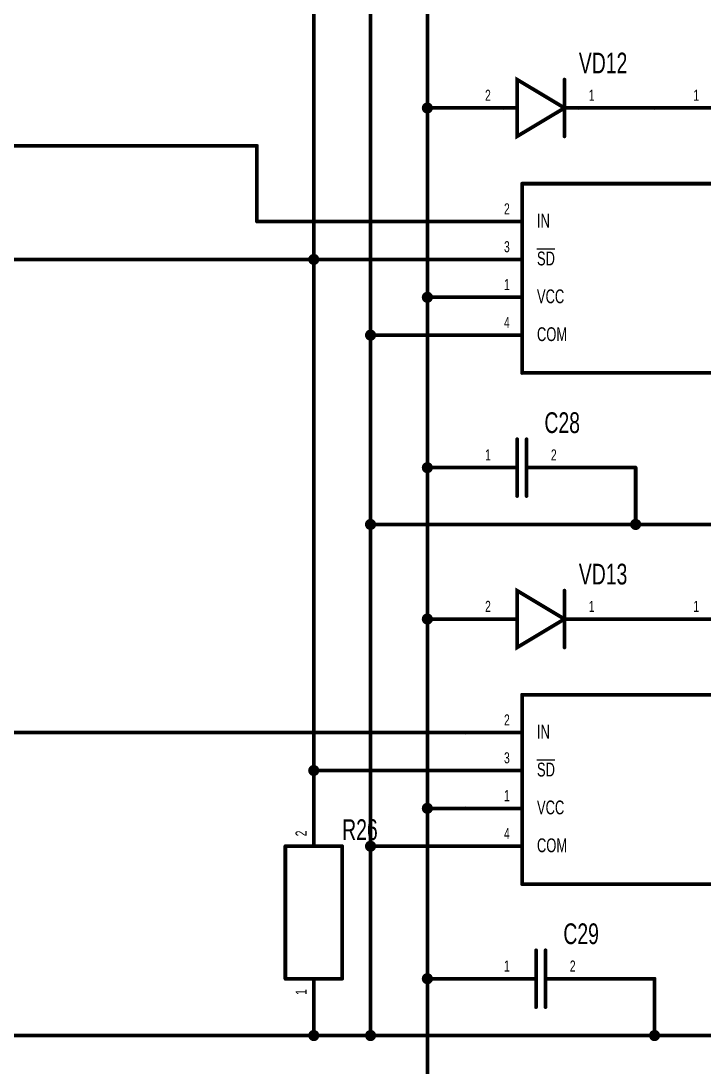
# Model space of a CAD drawing. Extents: x -4.5 to 18.4, y -0.7 to 15.5.
# Drawn here: x 8.827 to 10.631, y 8.297 to 11.06 of the extents above; entities that cross this region are included whole.
import ezdxf
from ezdxf.enums import TextEntityAlignment as Align

# ---------------------------------------------------------------- set-up
doc = ezdxf.new("R2010")
doc.units = 0
doc.header["$MEASUREMENT"] = 0
for name, color, linetype in [('Element', 253, 'Continuous'), ('Net', 50, 'Continuous'), ('Pin', 50, 'Continuous')]:
    doc.layers.add(name, color=color, linetype=linetype)

msp = doc.modelspace()

# ---------------------------------------------------------------- linework, layer by layer
at = {"layer": 'Element', "linetype": 'Continuous', "const_width": 0.0098}
for points in [[(10.262, 10.8304), (10.137, 10.9054), (10.137, 10.7554), (10.262, 10.8304)], [(10.262, 10.7554), (10.262, 10.9054)], [(10.1, 10.8304), (10.137, 10.8304)], [(10.262, 10.8304), (10.3, 10.8304)], [(10.15, 10.1304), (10.15, 10.6304)], [(10.15, 10.6304), (10.85, 10.6304)], [(10.15, 10.1304), (10.85, 10.1304)], [(10.137, 9.8054), (10.137, 9.9554)], [(10.162, 9.8054), (10.162, 9.9554)], [(10.1, 9.8804), (10.137, 9.8804)], [(10.162, 9.8804), (10.2, 9.8804)], [(10.262, 9.4804), (10.137, 9.5554), (10.137, 9.4054), (10.262, 9.4804)], [(10.262, 9.4054), (10.262, 9.5554)], [(10.1, 9.4804), (10.137, 9.4804)], [(10.262, 9.4804), (10.3, 9.4804)], [(10.15, 8.7804), (10.15, 9.2804)], [(10.15, 9.2804), (10.85, 9.2804)], [(9.525, 8.8804), (9.675, 8.8804)], [(9.525, 8.5304), (9.525, 8.8804)], [(9.675, 8.5304), (9.675, 8.8804)], [(10.15, 8.7804), (10.85, 8.7804)], [(10.187, 8.4554), (10.187, 8.6054)], [(10.212, 8.4554), (10.212, 8.6054)], [(9.675, 8.5304), (9.525, 8.5304)], [(10.15, 8.5304), (10.187, 8.5304)], [(10.212, 8.5304), (10.25, 8.5304)]]:
    msp.add_lwpolyline(points, dxfattribs=at)
at = {"layer": 'Element', "linetype": 'Continuous', "const_width": 0.0049}
for points in [[(10.2595, 10.9054, 1), (10.2645, 10.9054, 1), (10.2595, 10.9054, 1)], [(10.0975, 10.8304, 1), (10.1025, 10.8304, 1), (10.0975, 10.8304, 1)], [(10.1345, 10.8304, 1), (10.1395, 10.8304, 1), (10.1345, 10.8304, 1)], [(10.2595, 10.8304, 1), (10.2645, 10.8304, 1), (10.2595, 10.8304, 1)], [(10.2595, 10.8304, 1), (10.2645, 10.8304, 1), (10.2595, 10.8304, 1)], [(10.2975, 10.8304, 1), (10.3025, 10.8304, 1), (10.2975, 10.8304, 1)], [(10.2595, 10.7554, 1), (10.2645, 10.7554, 1), (10.2595, 10.7554, 1)], [(10.1475, 10.6304, 1), (10.1525, 10.6304, 1), (10.1475, 10.6304, 1)], [(10.1475, 10.6304, 1), (10.1525, 10.6304, 1), (10.1475, 10.6304, 1)], [(10.1475, 10.1304, 1), (10.1525, 10.1304, 1), (10.1475, 10.1304, 1)], [(10.1475, 10.1304, 1), (10.1525, 10.1304, 1), (10.1475, 10.1304, 1)], [(10.1345, 9.9554, 1), (10.1395, 9.9554, 1), (10.1345, 9.9554, 1)], [(10.1595, 9.9554, 1), (10.1645, 9.9554, 1), (10.1595, 9.9554, 1)], [(10.0975, 9.8804, 1), (10.1025, 9.8804, 1), (10.0975, 9.8804, 1)], [(10.1345, 9.8804, 1), (10.1395, 9.8804, 1), (10.1345, 9.8804, 1)], [(10.1595, 9.8804, 1), (10.1645, 9.8804, 1), (10.1595, 9.8804, 1)], [(10.1975, 9.8804, 1), (10.2025, 9.8804, 1), (10.1975, 9.8804, 1)], [(10.1345, 9.8054, 1), (10.1395, 9.8054, 1), (10.1345, 9.8054, 1)], [(10.1595, 9.8054, 1), (10.1645, 9.8054, 1), (10.1595, 9.8054, 1)], [(10.2595, 9.5554, 1), (10.2645, 9.5554, 1), (10.2595, 9.5554, 1)], [(10.0975, 9.4804, 1), (10.1025, 9.4804, 1), (10.0975, 9.4804, 1)], [(10.1345, 9.4804, 1), (10.1395, 9.4804, 1), (10.1345, 9.4804, 1)], [(10.2595, 9.4804, 1), (10.2645, 9.4804, 1), (10.2595, 9.4804, 1)], [(10.2595, 9.4804, 1), (10.2645, 9.4804, 1), (10.2595, 9.4804, 1)], [(10.2975, 9.4804, 1), (10.3025, 9.4804, 1), (10.2975, 9.4804, 1)], [(10.2595, 9.4054, 1), (10.2645, 9.4054, 1), (10.2595, 9.4054, 1)], [(10.1475, 9.2804, 1), (10.1525, 9.2804, 1), (10.1475, 9.2804, 1)], [(10.1475, 9.2804, 1), (10.1525, 9.2804, 1), (10.1475, 9.2804, 1)], [(9.5225, 8.8804, 1), (9.5275, 8.8804, 1), (9.5225, 8.8804, 1)], [(9.5225, 8.8804, 1), (9.5275, 8.8804, 1), (9.5225, 8.8804, 1)], [(9.6725, 8.8804, 1), (9.6775, 8.8804, 1), (9.6725, 8.8804, 1)], [(9.6725, 8.8804, 1), (9.6775, 8.8804, 1), (9.6725, 8.8804, 1)], [(10.1475, 8.7804, 1), (10.1525, 8.7804, 1), (10.1475, 8.7804, 1)], [(10.1475, 8.7804, 1), (10.1525, 8.7804, 1), (10.1475, 8.7804, 1)], [(10.1845, 8.6054, 1), (10.1895, 8.6054, 1), (10.1845, 8.6054, 1)], [(10.2095, 8.6054, 1), (10.2145, 8.6054, 1), (10.2095, 8.6054, 1)], [(9.5225, 8.5304, 1), (9.5275, 8.5304, 1), (9.5225, 8.5304, 1)], [(9.5225, 8.5304, 1), (9.5275, 8.5304, 1), (9.5225, 8.5304, 1)], [(9.6725, 8.5304, 1), (9.6775, 8.5304, 1), (9.6725, 8.5304, 1)], [(9.6725, 8.5304, 1), (9.6775, 8.5304, 1), (9.6725, 8.5304, 1)], [(10.1475, 8.5304, 1), (10.1525, 8.5304, 1), (10.1475, 8.5304, 1)], [(10.1845, 8.5304, 1), (10.1895, 8.5304, 1), (10.1845, 8.5304, 1)], [(10.2095, 8.5304, 1), (10.2145, 8.5304, 1), (10.2095, 8.5304, 1)], [(10.2475, 8.5304, 1), (10.2525, 8.5304, 1), (10.2475, 8.5304, 1)], [(10.1845, 8.4554, 1), (10.1895, 8.4554, 1), (10.1845, 8.4554, 1)], [(10.2095, 8.4554, 1), (10.2145, 8.4554, 1), (10.2095, 8.4554, 1)]]:
    msp.add_lwpolyline(points, format="xyb", dxfattribs=at)
at = {"layer": 'Net', "linetype": 'Continuous', "const_width": 0.0098}
for points in [[(9.6, 10.4304), (9.6, 11.8304)], [(9.9, 11.7304), (9.9, 10.3304)], [(9.75, 10.2304), (9.75, 11.6304)], [(9.8902, 10.8304), (9.8906, 10.8273), (9.892, 10.8246), (9.8942, 10.8224), (9.897, 10.821), (9.9, 10.8205), (9.903, 10.821), (9.9058, 10.8224), (9.908, 10.8246), (9.9094, 10.8273), (9.9098, 10.8304), (9.9094, 10.8334), (9.908, 10.8361), (9.9058, 10.8383), (9.903, 10.8397), (9.9, 10.8402), (9.897, 10.8397), (9.8942, 10.8383), (9.892, 10.8361), (9.8906, 10.8334), (9.8902, 10.8304)], [(9.95, 10.8304), (9.9, 10.8304)], [(10.45, 10.8304), (10.5, 10.8304)], [(8.5, 10.7304), (9.45, 10.7304)], [(9.45, 10.7304), (9.45, 10.5304)], [(9.45, 10.5304), (10, 10.5304)], [(9.6, 10.4304), (7.5894, 10.4304)], [(9.5902, 10.4304), (9.5906, 10.4273), (9.592, 10.4246), (9.5942, 10.4224), (9.597, 10.421), (9.6, 10.4205), (9.603, 10.421), (9.6058, 10.4224), (9.608, 10.4246), (9.6094, 10.4273), (9.6098, 10.4304), (9.6094, 10.4334), (9.608, 10.4361), (9.6058, 10.4383), (9.603, 10.4397), (9.6, 10.4402), (9.597, 10.4397), (9.5942, 10.4383), (9.592, 10.4361), (9.5906, 10.4334), (9.5902, 10.4304)], [(9.5902, 10.4304), (9.5906, 10.4273), (9.592, 10.4246), (9.5942, 10.4224), (9.597, 10.421), (9.6, 10.4205), (9.603, 10.421), (9.6058, 10.4224), (9.608, 10.4246), (9.6094, 10.4273), (9.6098, 10.4304), (9.6094, 10.4334), (9.608, 10.4361), (9.6058, 10.4383), (9.603, 10.4397), (9.6, 10.4402), (9.597, 10.4397), (9.5942, 10.4383), (9.592, 10.4361), (9.5906, 10.4334), (9.5902, 10.4304)], [(10, 10.4304), (9.6, 10.4304)], [(9.6, 9.0804), (9.6, 10.4304)], [(9.8902, 10.3304), (9.8906, 10.3273), (9.892, 10.3246), (9.8942, 10.3224), (9.897, 10.321), (9.9, 10.3205), (9.903, 10.321), (9.9058, 10.3224), (9.908, 10.3246), (9.9094, 10.3273), (9.9098, 10.3304), (9.9094, 10.3334), (9.908, 10.3361), (9.9058, 10.3383), (9.903, 10.3397), (9.9, 10.3402), (9.897, 10.3397), (9.8942, 10.3383), (9.892, 10.3361), (9.8906, 10.3334), (9.8902, 10.3304)], [(9.9, 8.9804), (9.9, 10.3304)], [(9.9, 10.3304), (10, 10.3304)], [(9.7402, 10.2304), (9.7406, 10.2273), (9.742, 10.2246), (9.7442, 10.2224), (9.747, 10.221), (9.75, 10.2205), (9.753, 10.221), (9.7558, 10.2224), (9.758, 10.2246), (9.7594, 10.2273), (9.7598, 10.2304), (9.7594, 10.2334), (9.758, 10.2361), (9.7558, 10.2383), (9.753, 10.2397), (9.75, 10.2402), (9.747, 10.2397), (9.7442, 10.2383), (9.742, 10.2361), (9.7406, 10.2334), (9.7402, 10.2304)], [(10, 10.2304), (9.75, 10.2304)], [(9.75, 8.8804), (9.75, 10.2304)], [(9.8902, 9.8804), (9.8906, 9.8773), (9.892, 9.8746), (9.8942, 9.8724), (9.897, 9.871), (9.9, 9.8705), (9.903, 9.871), (9.9058, 9.8724), (9.908, 9.8746), (9.9094, 9.8773), (9.9098, 9.8804), (9.9094, 9.8834), (9.908, 9.8861), (9.9058, 9.8883), (9.903, 9.8897), (9.9, 9.8902), (9.897, 9.8897), (9.8942, 9.8883), (9.892, 9.8861), (9.8906, 9.8834), (9.8902, 9.8804)], [(9.95, 9.8804), (9.9, 9.8804)], [(10.35, 9.8804), (10.45, 9.8804)], [(10.45, 9.8804), (10.45, 9.7304)], [(9.7402, 9.7304), (9.7406, 9.7273), (9.742, 9.7246), (9.7442, 9.7224), (9.747, 9.721), (9.75, 9.7205), (9.753, 9.721), (9.7558, 9.7224), (9.758, 9.7246), (9.7594, 9.7273), (9.7598, 9.7304), (9.7594, 9.7334), (9.758, 9.7361), (9.7558, 9.7383), (9.753, 9.7397), (9.75, 9.7402), (9.747, 9.7397), (9.7442, 9.7383), (9.742, 9.7361), (9.7406, 9.7334), (9.7402, 9.7304)], [(12.4, 9.7304), (9.75, 9.7304)], [(10.4402, 9.7304), (10.4406, 9.7273), (10.442, 9.7246), (10.4442, 9.7224), (10.447, 9.721), (10.45, 9.7205), (10.453, 9.721), (10.4558, 9.7224), (10.458, 9.7246), (10.4594, 9.7273), (10.4598, 9.7304), (10.4594, 9.7334), (10.458, 9.7361), (10.4558, 9.7383), (10.453, 9.7397), (10.45, 9.7402), (10.447, 9.7397), (10.4442, 9.7383), (10.442, 9.7361), (10.4406, 9.7334), (10.4402, 9.7304)], [(9.8902, 9.4804), (9.8906, 9.4773), (9.892, 9.4746), (9.8942, 9.4724), (9.897, 9.471), (9.9, 9.4705), (9.903, 9.471), (9.9058, 9.4724), (9.908, 9.4746), (9.9094, 9.4773), (9.9098, 9.4804), (9.9094, 9.4834), (9.908, 9.4861), (9.9058, 9.4883), (9.903, 9.4897), (9.9, 9.4902), (9.897, 9.4897), (9.8942, 9.4883), (9.892, 9.4861), (9.8906, 9.4834), (9.8902, 9.4804)], [(9.95, 9.4804), (9.9, 9.4804)], [(10.45, 9.4804), (10.5, 9.4804)], [(8.5, 9.1804), (10, 9.1804)], [(9.5902, 9.0804), (9.5906, 9.0773), (9.592, 9.0746), (9.5942, 9.0724), (9.597, 9.071), (9.6, 9.0705), (9.603, 9.071), (9.6058, 9.0724), (9.608, 9.0746), (9.6094, 9.0773), (9.6098, 9.0804), (9.6094, 9.0834), (9.608, 9.0861), (9.6058, 9.0883), (9.603, 9.0897), (9.6, 9.0902), (9.597, 9.0897), (9.5942, 9.0883), (9.592, 9.0861), (9.5906, 9.0834), (9.5902, 9.0804)], [(10, 9.0804), (9.6, 9.0804)], [(9.6, 9.0804), (9.6, 9.0304)], [(9.8902, 8.9804), (9.8906, 8.9773), (9.892, 8.9746), (9.8942, 8.9724), (9.897, 8.971), (9.9, 8.9705), (9.903, 8.971), (9.9058, 8.9724), (9.908, 8.9746), (9.9094, 8.9773), (9.9098, 8.9804), (9.9094, 8.9834), (9.908, 8.9861), (9.9058, 8.9883), (9.903, 8.9897), (9.9, 8.9902), (9.897, 8.9897), (9.8942, 8.9883), (9.892, 8.9861), (9.8906, 8.9834), (9.8902, 8.9804)], [(10, 8.9804), (9.9, 8.9804)], [(9.9, 8.5304), (9.9, 8.9804)], [(9.7402, 8.8804), (9.7406, 8.8773), (9.742, 8.8746), (9.7442, 8.8724), (9.747, 8.871), (9.75, 8.8705), (9.753, 8.871), (9.7558, 8.8724), (9.758, 8.8746), (9.7594, 8.8773), (9.7598, 8.8804), (9.7594, 8.8834), (9.758, 8.8861), (9.7558, 8.8883), (9.753, 8.8897), (9.75, 8.8902), (9.747, 8.8897), (9.7442, 8.8883), (9.742, 8.8861), (9.7406, 8.8834), (9.7402, 8.8804)], [(10, 8.8804), (9.75, 8.8804)], [(9.75, 8.3804), (9.75, 8.8804)], [(9.8902, 8.5304), (9.8906, 8.5273), (9.892, 8.5246), (9.8942, 8.5224), (9.897, 8.521), (9.9, 8.5205), (9.903, 8.521), (9.9058, 8.5224), (9.908, 8.5246), (9.9094, 8.5273), (9.9098, 8.5304), (9.9094, 8.5334), (9.908, 8.5361), (9.9058, 8.5383), (9.903, 8.5397), (9.9, 8.5402), (9.897, 8.5397), (9.8942, 8.5383), (9.892, 8.5361), (9.8906, 8.5334), (9.8902, 8.5304)], [(10, 8.5304), (9.9, 8.5304)], [(9.9, 8.5304), (9.9, 8.1304)], [(10.4, 8.5304), (10.5, 8.5304)], [(10.5, 8.5304), (10.5, 8.3804)], [(9.6, 8.3804), (7.5894, 8.3804)], [(9.5902, 8.3804), (9.5906, 8.3773), (9.592, 8.3746), (9.5942, 8.3724), (9.597, 8.371), (9.6, 8.3705), (9.603, 8.371), (9.6058, 8.3724), (9.608, 8.3746), (9.6094, 8.3773), (9.6098, 8.3804), (9.6094, 8.3834), (9.608, 8.3861), (9.6058, 8.3883), (9.603, 8.3897), (9.6, 8.3902), (9.597, 8.3897), (9.5942, 8.3883), (9.592, 8.3861), (9.5906, 8.3834), (9.5902, 8.3804)], [(9.6, 8.3804), (9.75, 8.3804)], [(9.6, 8.3804), (9.6, 8.3804)], [(9.6, 8.3804), (9.6, 8.3804)], [(9.7402, 8.3804), (9.7406, 8.3773), (9.742, 8.3746), (9.7442, 8.3724), (9.747, 8.371), (9.75, 8.3705), (9.753, 8.371), (9.7558, 8.3724), (9.758, 8.3746), (9.7594, 8.3773), (9.7598, 8.3804), (9.7594, 8.3834), (9.758, 8.3861), (9.7558, 8.3883), (9.753, 8.3897), (9.75, 8.3902), (9.747, 8.3897), (9.7442, 8.3883), (9.742, 8.3861), (9.7406, 8.3834), (9.7402, 8.3804)], [(12.4, 8.3804), (9.75, 8.3804)], [(9.75, 8.3804), (9.75, 8.3804)], [(9.75, 8.3804), (9.75, 8.3804)], [(10.4902, 8.3804), (10.4906, 8.3773), (10.492, 8.3746), (10.4942, 8.3724), (10.497, 8.371), (10.5, 8.3705), (10.503, 8.371), (10.5058, 8.3724), (10.508, 8.3746), (10.5094, 8.3773), (10.5098, 8.3804), (10.5094, 8.3834), (10.508, 8.3861), (10.5058, 8.3883), (10.503, 8.3897), (10.5, 8.3902), (10.497, 8.3897), (10.4942, 8.3883), (10.492, 8.3861), (10.4906, 8.3834), (10.4902, 8.3804)]]:
    msp.add_lwpolyline(points, dxfattribs=at)
at = {"layer": 'Net', "linetype": 'Continuous', "const_width": 0.0049}
for points in [[(9.8877, 10.8304, 1), (9.8926, 10.8304, 1), (9.8877, 10.8304, 1)], [(9.8975, 10.8304, 1), (9.9025, 10.8304, 1), (9.8975, 10.8304, 1)], [(9.9475, 10.8304, 1), (9.9525, 10.8304, 1), (9.9475, 10.8304, 1)], [(10.4475, 10.8304, 1), (10.4525, 10.8304, 1), (10.4475, 10.8304, 1)], [(10.4975, 10.8304, 1), (10.5025, 10.8304, 1), (10.4975, 10.8304, 1)], [(9.4475, 10.7304, 1), (9.4525, 10.7304, 1), (9.4475, 10.7304, 1)], [(9.4475, 10.7304, 1), (9.4525, 10.7304, 1), (9.4475, 10.7304, 1)], [(9.4475, 10.5304, 1), (9.4525, 10.5304, 1), (9.4475, 10.5304, 1)], [(9.4475, 10.5304, 1), (9.4525, 10.5304, 1), (9.4475, 10.5304, 1)], [(9.9975, 10.5304, 1), (10.0025, 10.5304, 1), (9.9975, 10.5304, 1)], [(9.5877, 10.4304, 1), (9.5926, 10.4304, 1), (9.5877, 10.4304, 1)], [(9.5877, 10.4304, 1), (9.5926, 10.4304, 1), (9.5877, 10.4304, 1)], [(9.5975, 10.4304, 1), (9.6025, 10.4304, 1), (9.5975, 10.4304, 1)], [(9.5975, 10.4304, 1), (9.6025, 10.4304, 1), (9.5975, 10.4304, 1)], [(9.5975, 10.4304, 1), (9.6025, 10.4304, 1), (9.5975, 10.4304, 1)], [(9.5975, 10.4304, 1), (9.6025, 10.4304, 1), (9.5975, 10.4304, 1)], [(9.9975, 10.4304, 1), (10.0025, 10.4304, 1), (9.9975, 10.4304, 1)], [(9.8877, 10.3304, 1), (9.8926, 10.3304, 1), (9.8877, 10.3304, 1)], [(9.8975, 10.3304, 1), (9.9025, 10.3304, 1), (9.8975, 10.3304, 1)], [(9.8975, 10.3304, 1), (9.9025, 10.3304, 1), (9.8975, 10.3304, 1)], [(9.8975, 10.3304, 1), (9.9025, 10.3304, 1), (9.8975, 10.3304, 1)], [(9.9975, 10.3304, 1), (10.0025, 10.3304, 1), (9.9975, 10.3304, 1)], [(9.7377, 10.2304, 1), (9.7426, 10.2304, 1), (9.7377, 10.2304, 1)], [(9.7475, 10.2304, 1), (9.7525, 10.2304, 1), (9.7475, 10.2304, 1)], [(9.7475, 10.2304, 1), (9.7525, 10.2304, 1), (9.7475, 10.2304, 1)], [(9.7475, 10.2304, 1), (9.7525, 10.2304, 1), (9.7475, 10.2304, 1)], [(9.9975, 10.2304, 1), (10.0025, 10.2304, 1), (9.9975, 10.2304, 1)], [(9.8877, 9.8804, 1), (9.8926, 9.8804, 1), (9.8877, 9.8804, 1)], [(9.8975, 9.8804, 1), (9.9025, 9.8804, 1), (9.8975, 9.8804, 1)], [(9.9475, 9.8804, 1), (9.9525, 9.8804, 1), (9.9475, 9.8804, 1)], [(10.3475, 9.8804, 1), (10.3525, 9.8804, 1), (10.3475, 9.8804, 1)], [(10.4475, 9.8804, 1), (10.4525, 9.8804, 1), (10.4475, 9.8804, 1)], [(10.4475, 9.8804, 1), (10.4525, 9.8804, 1), (10.4475, 9.8804, 1)], [(9.7377, 9.7304, 1), (9.7426, 9.7304, 1), (9.7377, 9.7304, 1)], [(9.7475, 9.7304, 1), (9.7525, 9.7304, 1), (9.7475, 9.7304, 1)], [(10.4377, 9.7304, 1), (10.4426, 9.7304, 1), (10.4377, 9.7304, 1)], [(10.4475, 9.7304, 1), (10.4525, 9.7304, 1), (10.4475, 9.7304, 1)], [(9.8877, 9.4804, 1), (9.8926, 9.4804, 1), (9.8877, 9.4804, 1)], [(9.8975, 9.4804, 1), (9.9025, 9.4804, 1), (9.8975, 9.4804, 1)], [(9.9475, 9.4804, 1), (9.9525, 9.4804, 1), (9.9475, 9.4804, 1)], [(10.4475, 9.4804, 1), (10.4525, 9.4804, 1), (10.4475, 9.4804, 1)], [(10.4975, 9.4804, 1), (10.5025, 9.4804, 1), (10.4975, 9.4804, 1)], [(9.9975, 9.1804, 1), (10.0025, 9.1804, 1), (9.9975, 9.1804, 1)], [(9.5877, 9.0804, 1), (9.5926, 9.0804, 1), (9.5877, 9.0804, 1)], [(9.5975, 9.0804, 1), (9.6025, 9.0804, 1), (9.5975, 9.0804, 1)], [(9.5975, 9.0804, 1), (9.6025, 9.0804, 1), (9.5975, 9.0804, 1)], [(9.5975, 9.0804, 1), (9.6025, 9.0804, 1), (9.5975, 9.0804, 1)], [(9.9975, 9.0804, 1), (10.0025, 9.0804, 1), (9.9975, 9.0804, 1)], [(9.5975, 9.0304, 1), (9.6025, 9.0304, 1), (9.5975, 9.0304, 1)], [(9.8877, 8.9804, 1), (9.8926, 8.9804, 1), (9.8877, 8.9804, 1)], [(9.8975, 8.9804, 1), (9.9025, 8.9804, 1), (9.8975, 8.9804, 1)], [(9.8975, 8.9804, 1), (9.9025, 8.9804, 1), (9.8975, 8.9804, 1)], [(9.8975, 8.9804, 1), (9.9025, 8.9804, 1), (9.8975, 8.9804, 1)], [(9.9975, 8.9804, 1), (10.0025, 8.9804, 1), (9.9975, 8.9804, 1)], [(9.7377, 8.8804, 1), (9.7426, 8.8804, 1), (9.7377, 8.8804, 1)], [(9.7475, 8.8804, 1), (9.7525, 8.8804, 1), (9.7475, 8.8804, 1)], [(9.7475, 8.8804, 1), (9.7525, 8.8804, 1), (9.7475, 8.8804, 1)], [(9.7475, 8.8804, 1), (9.7525, 8.8804, 1), (9.7475, 8.8804, 1)], [(9.9975, 8.8804, 1), (10.0025, 8.8804, 1), (9.9975, 8.8804, 1)], [(9.8877, 8.5304, 1), (9.8926, 8.5304, 1), (9.8877, 8.5304, 1)], [(9.8975, 8.5304, 1), (9.9025, 8.5304, 1), (9.8975, 8.5304, 1)], [(9.8975, 8.5304, 1), (9.9025, 8.5304, 1), (9.8975, 8.5304, 1)], [(9.8975, 8.5304, 1), (9.9025, 8.5304, 1), (9.8975, 8.5304, 1)], [(9.9975, 8.5304, 1), (10.0025, 8.5304, 1), (9.9975, 8.5304, 1)], [(10.3975, 8.5304, 1), (10.4025, 8.5304, 1), (10.3975, 8.5304, 1)], [(10.4975, 8.5304, 1), (10.5025, 8.5304, 1), (10.4975, 8.5304, 1)], [(10.4975, 8.5304, 1), (10.5025, 8.5304, 1), (10.4975, 8.5304, 1)], [(9.5877, 8.3804, 1), (9.5926, 8.3804, 1), (9.5877, 8.3804, 1)], [(9.5975, 8.3804, 1), (9.6025, 8.3804, 1), (9.5975, 8.3804, 1)], [(9.5975, 8.3804, 1), (9.6025, 8.3804, 1), (9.5975, 8.3804, 1)], [(9.5975, 8.3804, 1), (9.6025, 8.3804, 1), (9.5975, 8.3804, 1)], [(9.5975, 8.3804, 1), (9.6025, 8.3804, 1), (9.5975, 8.3804, 1)], [(9.7377, 8.3804, 1), (9.7426, 8.3804, 1), (9.7377, 8.3804, 1)], [(9.7475, 8.3804, 1), (9.7525, 8.3804, 1), (9.7475, 8.3804, 1)], [(9.7475, 8.3804, 1), (9.7525, 8.3804, 1), (9.7475, 8.3804, 1)], [(9.7475, 8.3804, 1), (9.7525, 8.3804, 1), (9.7475, 8.3804, 1)], [(9.7475, 8.3804, 1), (9.7525, 8.3804, 1), (9.7475, 8.3804, 1)], [(9.7475, 8.3804, 1), (9.7525, 8.3804, 1), (9.7475, 8.3804, 1)], [(10.4877, 8.3804, 1), (10.4926, 8.3804, 1), (10.4877, 8.3804, 1)], [(10.4975, 8.3804, 1), (10.5025, 8.3804, 1), (10.4975, 8.3804, 1)]]:
    msp.add_lwpolyline(points, format="xyb", dxfattribs=at)
at = {"layer": 'Pin', "linetype": 'Continuous', "const_width": 0.0049}
for points in [[(9.9475, 10.8304, 1), (9.9525, 10.8304, 1), (9.9475, 10.8304, 1)], [(10.0975, 10.8304, 1), (10.1025, 10.8304, 1), (10.0975, 10.8304, 1)], [(10.2975, 10.8304, 1), (10.3025, 10.8304, 1), (10.2975, 10.8304, 1)], [(10.4475, 10.8304, 1), (10.4525, 10.8304, 1), (10.4475, 10.8304, 1)], [(10.4975, 10.8304, 1), (10.5025, 10.8304, 1), (10.4975, 10.8304, 1)], [(9.9975, 10.5304, 1), (10.0025, 10.5304, 1), (9.9975, 10.5304, 1)], [(10.1475, 10.5304, 1), (10.1525, 10.5304, 1), (10.1475, 10.5304, 1)], [(9.9975, 10.4304, 1), (10.0025, 10.4304, 1), (9.9975, 10.4304, 1)], [(10.1475, 10.4304, 1), (10.1525, 10.4304, 1), (10.1475, 10.4304, 1)], [(9.9975, 10.3304, 1), (10.0025, 10.3304, 1), (9.9975, 10.3304, 1)], [(10.1475, 10.3304, 1), (10.1525, 10.3304, 1), (10.1475, 10.3304, 1)], [(9.9975, 10.2304, 1), (10.0025, 10.2304, 1), (9.9975, 10.2304, 1)], [(10.1475, 10.2304, 1), (10.1525, 10.2304, 1), (10.1475, 10.2304, 1)], [(9.9475, 9.8804, 1), (9.9525, 9.8804, 1), (9.9475, 9.8804, 1)], [(10.0975, 9.8804, 1), (10.1025, 9.8804, 1), (10.0975, 9.8804, 1)], [(10.1975, 9.8804, 1), (10.2025, 9.8804, 1), (10.1975, 9.8804, 1)], [(10.3475, 9.8804, 1), (10.3525, 9.8804, 1), (10.3475, 9.8804, 1)], [(9.9475, 9.4804, 1), (9.9525, 9.4804, 1), (9.9475, 9.4804, 1)], [(10.0975, 9.4804, 1), (10.1025, 9.4804, 1), (10.0975, 9.4804, 1)], [(10.2975, 9.4804, 1), (10.3025, 9.4804, 1), (10.2975, 9.4804, 1)], [(10.4475, 9.4804, 1), (10.4525, 9.4804, 1), (10.4475, 9.4804, 1)], [(10.4975, 9.4804, 1), (10.5025, 9.4804, 1), (10.4975, 9.4804, 1)], [(9.9975, 9.1804, 1), (10.0025, 9.1804, 1), (9.9975, 9.1804, 1)], [(10.1475, 9.1804, 1), (10.1525, 9.1804, 1), (10.1475, 9.1804, 1)], [(9.9975, 9.0804, 1), (10.0025, 9.0804, 1), (9.9975, 9.0804, 1)], [(10.1475, 9.0804, 1), (10.1525, 9.0804, 1), (10.1475, 9.0804, 1)], [(9.5975, 9.0304, 1), (9.6025, 9.0304, 1), (9.5975, 9.0304, 1)], [(9.9975, 8.9804, 1), (10.0025, 8.9804, 1), (9.9975, 8.9804, 1)], [(10.1475, 8.9804, 1), (10.1525, 8.9804, 1), (10.1475, 8.9804, 1)], [(9.5975, 8.8804, 1), (9.6025, 8.8804, 1), (9.5975, 8.8804, 1)], [(9.9975, 8.8804, 1), (10.0025, 8.8804, 1), (9.9975, 8.8804, 1)], [(10.1475, 8.8804, 1), (10.1525, 8.8804, 1), (10.1475, 8.8804, 1)], [(9.5975, 8.5304, 1), (9.6025, 8.5304, 1), (9.5975, 8.5304, 1)], [(9.9975, 8.5304, 1), (10.0025, 8.5304, 1), (9.9975, 8.5304, 1)], [(10.1475, 8.5304, 1), (10.1525, 8.5304, 1), (10.1475, 8.5304, 1)], [(10.2475, 8.5304, 1), (10.2525, 8.5304, 1), (10.2475, 8.5304, 1)], [(10.3975, 8.5304, 1), (10.4025, 8.5304, 1), (10.3975, 8.5304, 1)], [(9.5975, 8.3804, 1), (9.6025, 8.3804, 1), (9.5975, 8.3804, 1)]]:
    msp.add_lwpolyline(points, format="xyb", dxfattribs=at)
at = {"layer": 'Pin', "linetype": 'Continuous', "const_width": 0.0098}
for points in [[(10.1, 10.8304), (9.95, 10.8304)], [(10.3, 10.8304), (10.45, 10.8304)], [(10.65, 10.8304), (10.5, 10.8304)], [(10.15, 10.5304), (10, 10.5304)], [(10.15, 10.4304), (10, 10.4304)], [(10.15, 10.3304), (10, 10.3304)], [(10.15, 10.2304), (10, 10.2304)], [(10.1, 9.8804), (9.95, 9.8804)], [(10.2, 9.8804), (10.35, 9.8804)], [(10.1, 9.4804), (9.95, 9.4804)], [(10.3, 9.4804), (10.45, 9.4804)], [(10.65, 9.4804), (10.5, 9.4804)], [(10.15, 9.1804), (10, 9.1804)], [(10.15, 9.0804), (10, 9.0804)], [(9.6, 8.8804), (9.6, 9.0304)], [(10.15, 8.9804), (10, 8.9804)], [(10.15, 8.8804), (10, 8.8804)], [(9.6, 8.5304), (9.6, 8.3804)], [(10.15, 8.5304), (10, 8.5304)], [(10.25, 8.5304), (10.4, 8.5304)]]:
    msp.add_lwpolyline(points, dxfattribs=at)

# ---------------------------------------------------------------- texts
at = {"layer": 'Element', "width": 0.7}
for s, p in [('VD12', (10.3, 10.9054)), ('C28', (10.2091, 9.9554)), ('VD13', (10.3, 9.5554)), ('R26', (9.675, 8.8804)), ('C29', (10.2591, 8.6054))]:
    msp.add_text(s, height=0.0547, dxfattribs=at).set_placement(p, align=Align.BOTTOM_LEFT)
at = {"layer": 'Pin', "width": 0.7}
for s, height, p in [('2', 0.0292, (10.0524, 10.8785)), ('1', 0.0292, (10.3262, 10.8785)), ('1', 0.0292, (10.6024, 10.8785)), ('2', 0.0292, (10.1024, 10.5785)), ('IN', 0.0365, (10.1894, 10.5511)), ('3', 0.0292, (10.1024, 10.4785)), ('%%oSD', 0.0365, (10.1894, 10.4511)), ('1', 0.0292, (10.1024, 10.3785)), ('VCC', 0.0365, (10.1894, 10.3511)), ('4', 0.0292, (10.1024, 10.2785)), ('COM', 0.0365, (10.1894, 10.2511)), ('1', 0.0292, (10.0524, 9.9285)), ('2', 0.0292, (10.2262, 9.9285)), ('2', 0.0292, (10.0524, 9.5285)), ('1', 0.0292, (10.3262, 9.5285)), ('1', 0.0292, (10.6024, 9.5285)), ('2', 0.0292, (10.1024, 9.2285)), ('IN', 0.0365, (10.1894, 9.2011)), ('3', 0.0292, (10.1024, 9.1285)), ('%%oSD', 0.0365, (10.1894, 9.1011)), ('1', 0.0292, (10.1024, 9.0285)), ('VCC', 0.0365, (10.1894, 9.0011)), ('4', 0.0292, (10.1024, 8.9285)), ('COM', 0.0365, (10.1894, 8.9011)), ('1', 0.0292, (10.1024, 8.5785)), ('2', 0.0292, (10.2762, 8.5785))]:
    msp.add_text(s, height=height, dxfattribs=at).set_placement(p, align=Align.TOP_LEFT)
for s, p in [('2', (9.5519, 8.9066)), ('1', (9.5519, 8.4877))]:
    msp.add_text(s, height=0.0292, rotation=90, dxfattribs=at).set_placement(p, align=Align.TOP_LEFT)

doc.saveas('drawing.dxf')
